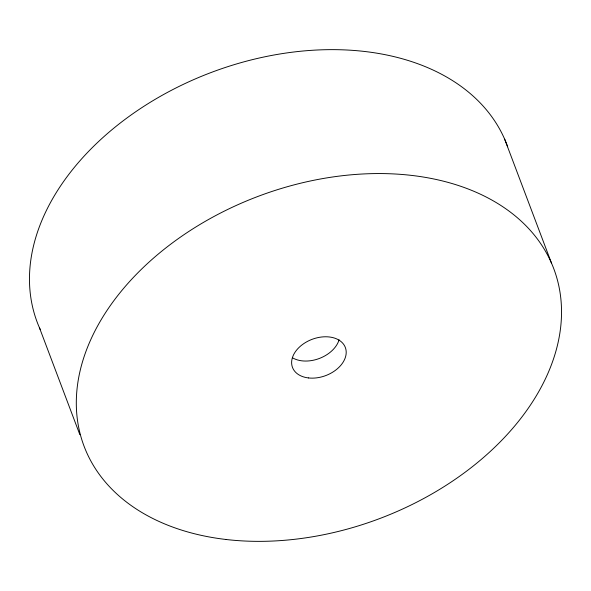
<?xml version="1.0" encoding="UTF-8"?>
<svg xmlns="http://www.w3.org/2000/svg" width="591" height="591" viewBox="0 0 591 591"><rect width="100%" height="100%" fill="white"/><g stroke="black" fill="none" stroke-linecap="round" stroke-linejoin="round"><path stroke-width="0.89" d="M504.677 139.225L551.506 263.15M39.494 327.85L79.859 434.68M339.079 339.788A28.242 19.37 -20.7 0 1 319.701 358.331A28.242 19.37 -20.7 0 1 292.663 357.887M40.225 329.497A251.064 172.188 -20.7 0 1 207.338 73.964A251.064 172.188 -20.7 0 1 507.669 146.76M308.48 377.937A28.242 19.37 -20.7 0 0 345.971 349.761A28.242 19.37 -20.7 0 0 302.289 344.679A28.242 19.37 -20.7 0 0 308.48 377.937M226.176 539.502A251.064 172.188 -20.7 0 0 559.441 289.006A251.064 172.188 -20.7 0 0 171.124 243.869A251.064 172.188 -20.7 0 0 226.176 539.502"/></g></svg>
